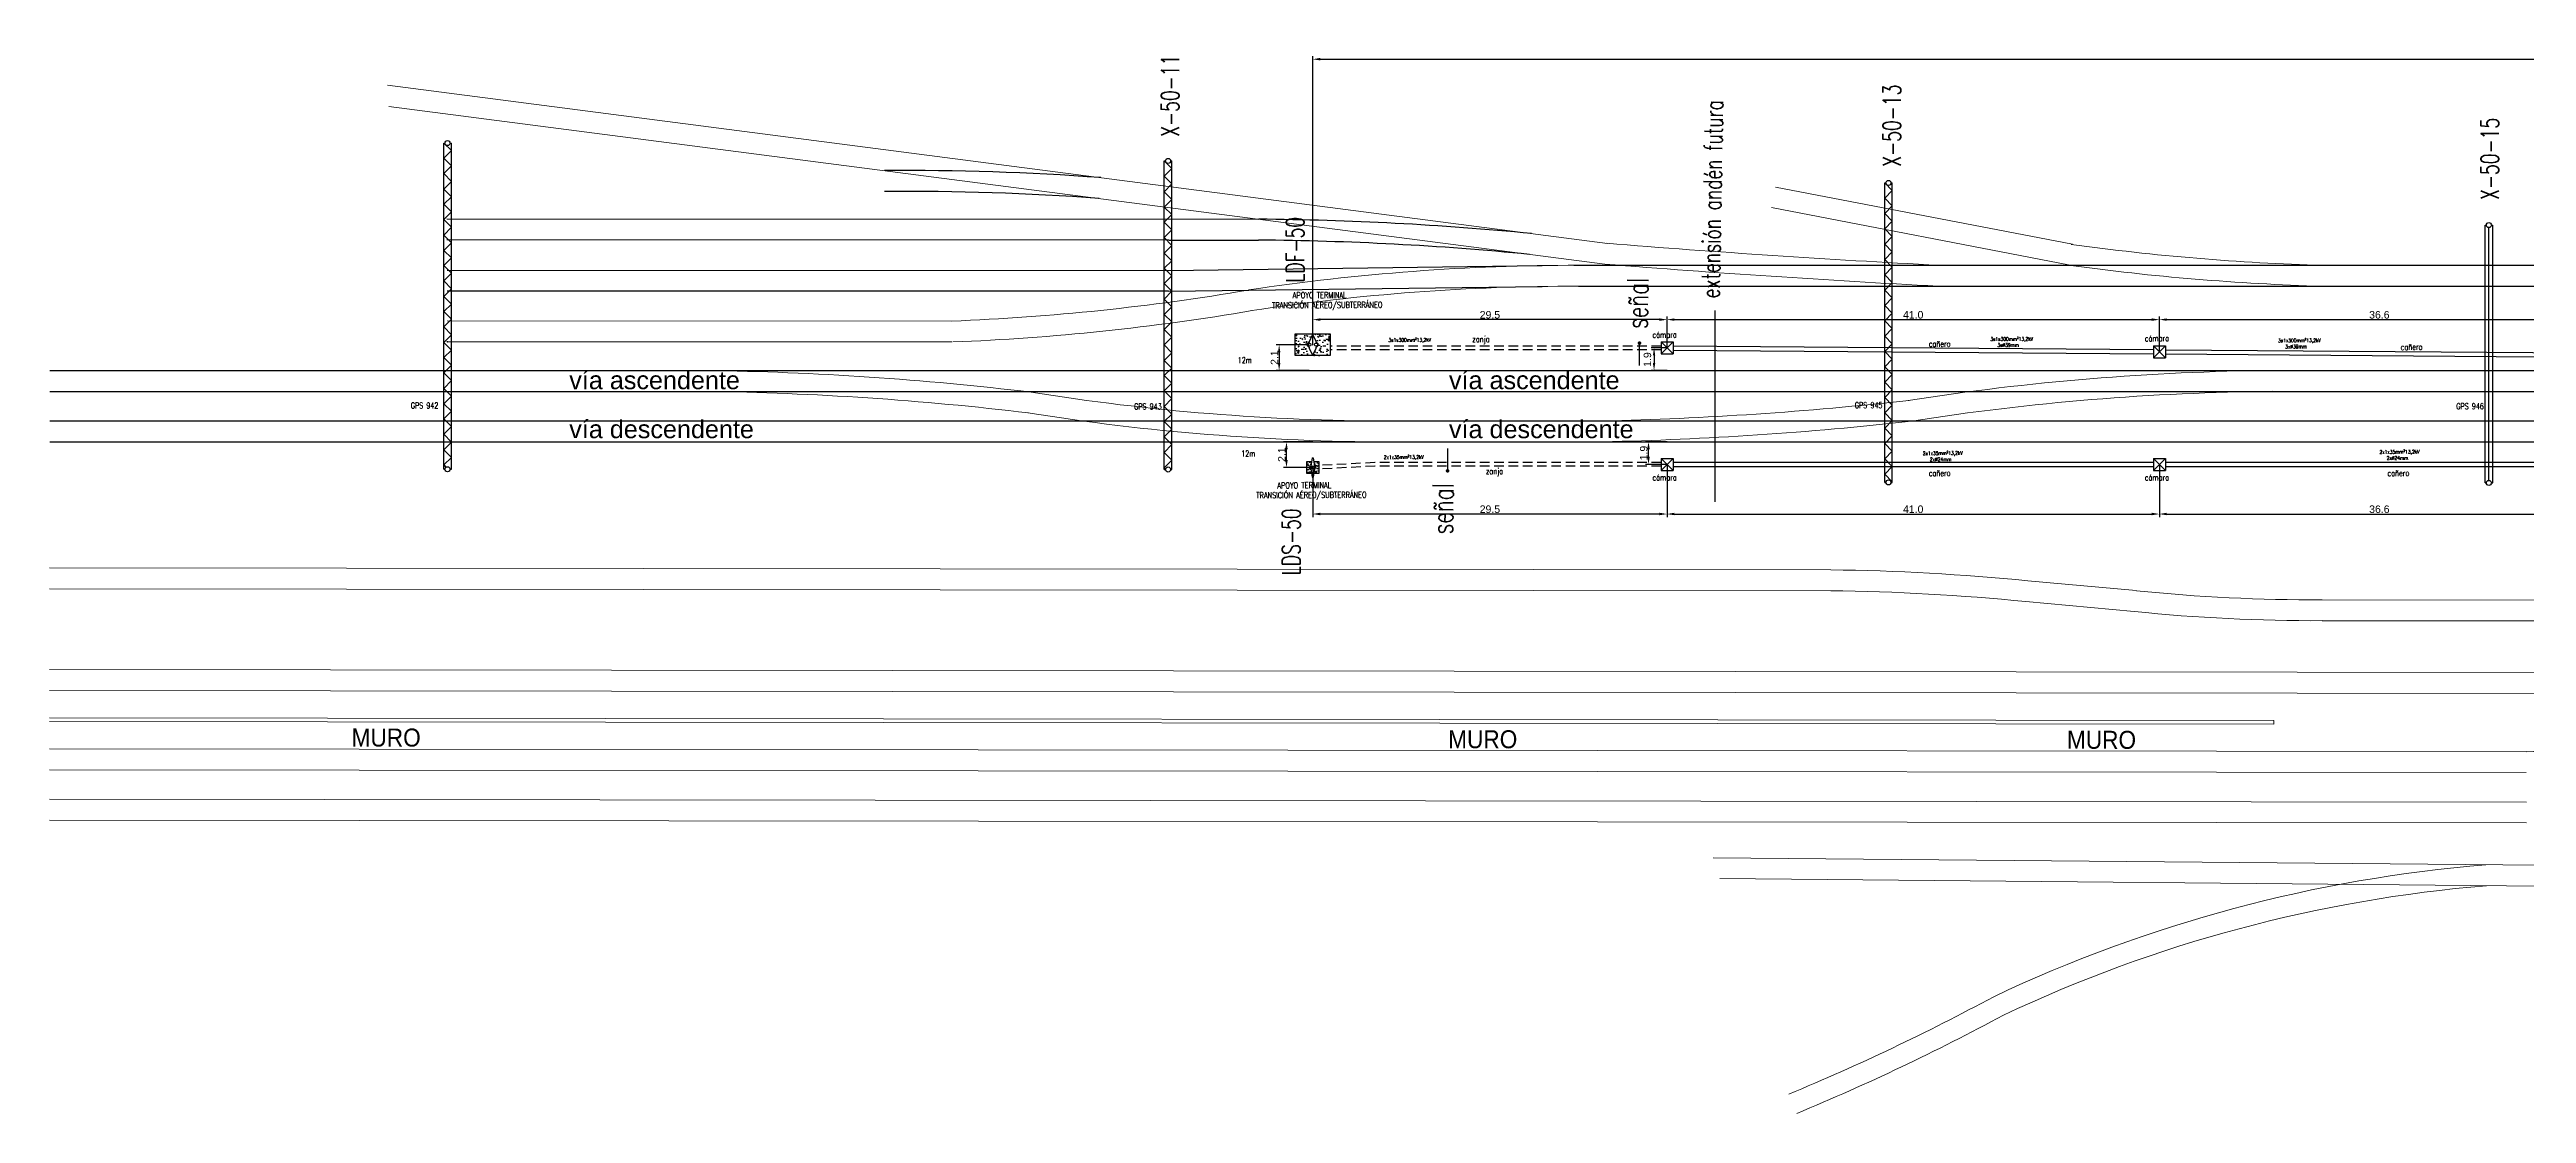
# Model space of a CAD drawing. Header units: millimetres. Extents: x 2709 to 3212, y 2404 to 2508.
# Drawn here: x 2709.2 to 2915.5, y 2403.8 to 2492.4 of the extents above; entities that cross this region are included whole.
import ezdxf

# ---------------------------------------------------------------- set-up
doc = ezdxf.new("R2010")
doc.units = ezdxf.units.MM
doc.linetypes.add('HIDDEN2', pattern=[4.7625, 3.175, -1.5875])
doc.layers.add('01 Textos', color=7, linetype='Continuous', lineweight=15)
doc.layers.add('04 Vias', color=13, linetype='Continuous', lineweight=5)
for name, color, linetype in [('LINEA_02', 8, 'Continuous'), ('TEXT-02', 7, 'Continuous'), ('Textos catenaria', 7, 'Continuous')]:
    doc.layers.add(name, color=color, linetype=linetype)
doc.styles.add('ROMANS', font='arial.ttf', dxfattribs={"width": 0.7})
doc.styles.add('SANS', font='sanss___.ttf')
doc.styles.add('SIMPLEX', font='simplex.shx', dxfattribs={"width": 0.75})
doc.dimstyles.new('COTA-100', dxfattribs={"dimscale": 2.5, "dimtxt": 0.25, "dimasz": 0.25, "dimexe": 0.1, "dimexo": 0, "dimgap": 0.03, "dimtad": 1, "dimdec": 1, "dimzin": 0, "dimdsep": 46, "dimtxsty": 'SANS', "dimcen": 0.1, "dimclrd": 256, "dimclre": 256, "dimclrt": 256, "dimazin": 0, "dimtm": 1e-09, "dimtfac": 0.714286, "dimtdec": 1, "dimtmove": 2, "dimatfit": 2, "dimfxl": 0, "dimtolj": 1, "dimtzin": 0, "dimarcsym": 0})
pattern_1 = [(50, (-2624.04677, -773.78864), (0.45546167, -0.039847714), [0.047625, -0.523875]), (355, (-2624.04677, -773.78864), (-0.088107065, 0.47764161), [0.0381, -0.4191]), (100.451, (-2624.0088, -773.79196), (0.367356254, 0.43779172), [0.040475, -0.445225]), (46.1842, (-2624.04677, -773.66164), (0.6776976, -0.10510582), [0.0714375, -0.7858125]), (96.6356, (-2623.9903, -773.6704), (0.59351059, 0.61856389), [0.0607125, -0.6678375]), (351.184, (-2624.0468, -773.66164), (0.59351151, 0.6185628), [0.05715, -0.62865]), (21, (-2623.98327, -773.6934), (0.3790372, -0.255663796), [0.047625, -0.523875]), (326, (-2623.98327, -773.6934), (0.15450507, 0.460469915), [0.0381, -0.4191]), (71.4514, (-2623.9517, -773.7147), (0.53354123, 0.204807144), [0.040475, -0.445225]), (37.5, (-2624.04677, -773.78864), (0.007721508, 0.211387597), [0, -0.41402, 0, -0.42545, 0, -0.4206875]), (7.5, (-2624.04677, -773.78864), (0.167049156, 0.250451437), [0, -0.24257, 0, -0.404495, 0, -0.1603375]), (327.5, (-2624.18837, -773.78864), (0.338976488, -0.01432186), [0, -0.15875, 0, -0.4953, 0, -0.657225]), (317.5, (-2624.25187, -773.78864), (0.370322953, 0.063566228), [0, -0.206375, 0, -0.32893, 0, -0.466725])]

# ---------------------------------------------------------------- blocks, each defined once
blk = doc.blocks.new('estructura terminal o retención para LDS')
h = blk.add_hatch()
h.set_pattern_fill('AR-CONC', color=8, scale=0.0025, style=0)
h.set_pattern_definition(pattern_1)
h.paths.add_polyline_path([(-0.5, -0.5), (-0.09, -0.5), (-0.14, -0.11, -0.352658), (-0.14, 0.11), (-0.09, 0.5), (-0.5, 0.5)])
h = blk.add_hatch()
h.set_pattern_fill('AR-CONC', color=8, scale=0.0025, style=0)
h.set_pattern_definition(pattern_1)
h.paths.add_polyline_path([(0.14, -0.11), (0.09, -0.5), (0.5, -0.5), (0.5, 0.5), (0.09, 0.5), (0.14, 0.11, -0.352658)])
at = {"color": 6}
for p, q in [((-0.05, 0.8), (-0.14, 0.11)), ((-0.05, 0.8), (0.05, 0.8)), ((0.05, 0.8), (0.14, 0.11)), ((-0.14, -0.11), (-0.05, -0.8)), ((-0.05, -0.8), (0.05, -0.8)), ((0.14, -0.11), (0.05, -0.8))]:
    blk.add_line(p, q, dxfattribs=at)
for points in [[(-0.09, -0.5), (-0.5, -0.5), (-0.5, 0.5), (-0.09, 0.5)], [(0.09, 0.5), (0.5, 0.5), (0.5, -0.5), (0.09, -0.5)]]:
    blk.add_lwpolyline(points)
blk.add_circle((0, 0), 0.13, dxfattribs=at)
for start, end in [(141.1488, 218.8512), (321.1488, 38.8512)]:
    blk.add_arc((0, 0), 0.18, start, end, dxfattribs=at)
blk = doc.blocks.new('estructura tipo A con base')
h = blk.add_hatch()
h.set_pattern_fill('AR-CONC', color=8, scale=0.005, style=0)
h.set_pattern_definition([(50, (-2627.5983, -783.80706), (0.91092334, -0.07969543), [0.09525, -1.04775]), (355, (-2627.5983, -783.8071), (-0.17621413, 0.9552832), [0.0762, -0.8382]), (100.451, (-2627.5224, -783.8137), (0.7347125, 0.87558344), [0.08095, -0.89045]), (46.1842, (-2627.5983, -783.5531), (1.3553952, -0.21021164), [0.142875, -1.571625]), (96.6356, (-2627.4854, -783.5706), (1.1870212, 1.2371278), [0.121425, -1.335675]), (351.184, (-2627.5983, -783.553), (1.187023, 1.2371256), [0.1143, -1.2573]), (21, (-2627.4713, -783.61656), (0.7580744, -0.5113276), [0.09525, -1.04775]), (326, (-2627.4713, -783.6166), (0.30901014, 0.92093983), [0.0762, -0.8382]), (71.4514, (-2627.4081, -783.6592), (1.06708245, 0.4096143), [0.08095, -0.89045]), (37.5, (-2627.5983, -783.80706), (0.015443016, 0.422775194), [0, -0.82804, 0, -0.8509, 0, -0.841375]), (7.5, (-2627.5983, -783.80706), (0.33409831, 0.500902874), [0, -0.48514, 0, -0.80899, 0, -0.320675]), (327.5, (-2627.88152, -783.80706), (0.677952976, -0.02864372), [0, -0.3175, 0, -0.9906, 0, -1.31445]), (317.5, (-2628.0085, -783.80706), (0.74064591, 0.12713246), [0, -0.41275, 0, -0.65786, 0, -0.93345])])
h.paths.add_polyline_path([(-1.45, -0.9), (1.45, -0.9), (1.45, 0.9), (-1.45, 0.9)])
h.paths.add_polyline_path([(-0.28, 0.18), (-0.28, 0.25), (-0.05, 0.8), (0.05, 0.8), (0.28, 0.28), (0.28, 0.18, -1), (0.28, -0.18), (0.28, -0.28), (0.05, -0.8), (-0.05, -0.8), (-0.28, -0.28), (-0.28, -0.18, -1)], flags=16)
h.paths.add_polyline_path([(-0.15, 0, -1), (-0.41, 0, -1)], flags=0)
h.paths.add_polyline_path([(0, 0, -1), (0, 0, -1)], flags=0)
h.paths.add_polyline_path([(0.41, 0, -1), (0.15, 0, -1)], flags=0)
blk.add_lwpolyline([(1.45, -0.9), (-1.45, -0.9), (-1.45, 0.9), (1.45, 0.9)], close=True)
at = {"color": 6}
blk.add_lwpolyline([(-0.28, -0.28), (-0.05, -0.8), (0.05, -0.8), (0.28, -0.28), (0.28, -0.18, 1), (0.28, 0.18), (0.28, 0.28), (0.05, 0.8), (-0.05, 0.8), (-0.28, 0.25), (-0.28, 0.18, 1), (-0.28, -0.18)], format="xyb", close=True, dxfattribs=at)
for centre, radius in [((-0.28, 0), 0.13), ((0, 0), 0.0021), ((0.28, 0), 0.13)]:
    blk.add_circle(centre, radius, dxfattribs=at)
blk = doc.blocks.new('cámara LDF-LDS')
at = {"color": 6}
for p, q in [((-0.5, 0.5), (0.5, 0.5)), ((-0.5, 0.5), (-0.5, -0.5)), ((-0.5, 0.5), (0.5, -0.5)), ((0.5, 0.5), (-0.5, -0.5)), ((0.5, 0.5), (0.5, -0.5)), ((-0.5, -0.5), (0.5, -0.5))]:
    blk.add_line(p, q, dxfattribs=at)
blk = doc.blocks.new('*D13')
at = {"lineweight": -2, "transparency": 16777216}
for p, q in [((2843.88, 2467.59), (2843.88, 2470.2)), ((2844.5, 2469.95), (2884.25, 2469.95)), ((2884.88, 2467.28), (2884.88, 2470.2))]:
    blk.add_line(p, q, dxfattribs=at)
at = {"transparency": 16777216}
for points in [[(2844.5, 2470.06), (2844.5, 2469.85), (2843.88, 2469.95)], [(2884.25, 2470.06), (2884.25, 2469.85), (2884.88, 2469.95)]]:
    blk.add_solid(points, dxfattribs=at)
at = {"layer": 'Defpoints', "color": 0, "transparency": 16777216}
for p in [(2884.88, 2469.95), (2843.88, 2467.59), (2884.88, 2467.28)]:
    blk.add_point(p, dxfattribs=at)
at = {"transparency": 16777216, "insert": (2864.38, 2470.35), "char_height": 0.625, "attachment_point": 5, "style": 'SANS'}
blk.add_mtext('\\A1;41.0', dxfattribs=at)
blk = doc.blocks.new('*D14')
at = {"lineweight": -2, "transparency": 16777216}
for p, q in [((2843.88, 2467.59), (2842.55, 2467.59)), ((2843.88, 2465.72), (2842.55, 2465.72)), ((2842.8, 2466.97), (2842.8, 2466.34))]:
    blk.add_line(p, q, dxfattribs=at)
at = {"transparency": 16777216}
for points in [[(2842.7, 2466.97), (2842.9, 2466.97), (2842.8, 2467.59)], [(2842.7, 2466.34), (2842.9, 2466.34), (2842.8, 2465.72)]]:
    blk.add_solid(points, dxfattribs=at)
at = {"layer": 'Defpoints', "color": 0, "transparency": 16777216}
for p in [(2843.88, 2467.59), (2842.8, 2465.72), (2843.88, 2465.72)]:
    blk.add_point(p, dxfattribs=at)
at = {"transparency": 16777216, "insert": (2842.25, 2466.63), "char_height": 0.625, "attachment_point": 5, "rotation": 90, "style": 'SANS'}
blk.add_mtext('\\A1;1.9', dxfattribs=at)
blk = doc.blocks.new('*D15')
at = {"lineweight": -2, "transparency": 16777216}
for p, q in [((2814.37, 2467.86), (2814.37, 2470.2)), ((2843.25, 2469.95), (2815, 2469.95)), ((2843.88, 2467.59), (2843.88, 2470.2))]:
    blk.add_line(p, q, dxfattribs=at)
at = {"transparency": 16777216}
for points in [[(2815, 2470.06), (2815, 2469.85), (2814.37, 2469.95)], [(2843.25, 2470.06), (2843.25, 2469.85), (2843.88, 2469.95)]]:
    blk.add_solid(points, dxfattribs=at)
at = {"layer": 'Defpoints', "color": 0, "transparency": 16777216}
for p in [(2814.37, 2469.95), (2814.37, 2467.86), (2843.88, 2467.59)]:
    blk.add_point(p, dxfattribs=at)
at = {"transparency": 16777216, "insert": (2829.13, 2470.35), "char_height": 0.625, "attachment_point": 5, "style": 'SANS'}
blk.add_mtext('\\A1;29.5', dxfattribs=at)
blk = doc.blocks.new('*D16')
at = {"lineweight": -2, "transparency": 16777216}
for p, q in [((2884.88, 2467.28), (2884.88, 2470.2)), ((2885.5, 2469.95), (2920.9, 2469.95)), ((2921.52, 2467), (2921.52, 2470.2))]:
    blk.add_line(p, q, dxfattribs=at)
at = {"transparency": 16777216}
for points in [[(2885.5, 2470.06), (2885.5, 2469.85), (2884.88, 2469.95)], [(2920.9, 2470.06), (2920.9, 2469.85), (2921.52, 2469.95)]]:
    blk.add_solid(points, dxfattribs=at)
at = {"layer": 'Defpoints', "color": 0, "transparency": 16777216}
for p in [(2921.52, 2469.95), (2884.88, 2467.28), (2921.52, 2467)]:
    blk.add_point(p, dxfattribs=at)
at = {"transparency": 16777216, "insert": (2903.2, 2470.35), "char_height": 0.625, "attachment_point": 5, "style": 'SANS'}
blk.add_mtext('\\A1;36.6', dxfattribs=at)
blk = doc.blocks.new('*D23')
at = {"lineweight": -2, "transparency": 16777216}
for p, q in [((2843.88, 2457.9), (2843.88, 2453.51)), ((2884.88, 2457.9), (2884.88, 2453.51)), ((2844.5, 2453.76), (2884.25, 2453.76))]:
    blk.add_line(p, q, dxfattribs=at)
at = {"transparency": 16777216}
for points in [[(2844.5, 2453.87), (2844.5, 2453.66), (2843.88, 2453.76)], [(2884.25, 2453.87), (2884.25, 2453.66), (2884.88, 2453.76)]]:
    blk.add_solid(points, dxfattribs=at)
at = {"layer": 'Defpoints', "color": 0, "transparency": 16777216}
for p in [(2843.88, 2457.9), (2884.88, 2457.9), (2884.88, 2453.76)]:
    blk.add_point(p, dxfattribs=at)
at = {"transparency": 16777216, "insert": (2864.38, 2454.16), "char_height": 0.625, "attachment_point": 5, "style": 'SANS'}
blk.add_mtext('\\A1;41.0', dxfattribs=at)
blk = doc.blocks.new('*D24')
at = {"lineweight": -2, "transparency": 16777216}
for p, q in [((2884.88, 2457.9), (2884.88, 2453.51)), ((2921.52, 2457.9), (2921.52, 2453.51)), ((2885.5, 2453.76), (2920.9, 2453.76))]:
    blk.add_line(p, q, dxfattribs=at)
at = {"transparency": 16777216}
for points in [[(2885.5, 2453.87), (2885.5, 2453.66), (2884.88, 2453.76)], [(2920.9, 2453.87), (2920.9, 2453.66), (2921.52, 2453.76)]]:
    blk.add_solid(points, dxfattribs=at)
at = {"layer": 'Defpoints', "color": 0, "transparency": 16777216}
for p in [(2884.88, 2457.9), (2921.52, 2457.9), (2921.52, 2453.76)]:
    blk.add_point(p, dxfattribs=at)
at = {"transparency": 16777216, "insert": (2903.2, 2454.16), "char_height": 0.625, "attachment_point": 5, "style": 'SANS'}
blk.add_mtext('\\A1;36.6', dxfattribs=at)
blk = doc.blocks.new('*D32')
at = {"lineweight": -2, "transparency": 16777216}
for p, q in [((2843.88, 2459.78), (2842.09, 2459.78)), ((2842.34, 2458.53), (2842.34, 2459.15)), ((2843.88, 2457.9), (2842.09, 2457.9))]:
    blk.add_line(p, q, dxfattribs=at)
at = {"transparency": 16777216}
for points in [[(2842.23, 2459.15), (2842.44, 2459.15), (2842.34, 2459.78)], [(2842.23, 2458.53), (2842.44, 2458.53), (2842.34, 2457.9)]]:
    blk.add_solid(points, dxfattribs=at)
at = {"layer": 'Defpoints', "color": 0, "transparency": 16777216}
for p in [(2842.34, 2459.78), (2843.88, 2459.78), (2843.88, 2457.9)]:
    blk.add_point(p, dxfattribs=at)
at = {"transparency": 16777216, "insert": (2841.94, 2458.84), "char_height": 0.625, "attachment_point": 5, "rotation": 90, "style": 'SANS'}
blk.add_mtext('\\A1;1.9', dxfattribs=at)
blk = doc.blocks.new('*D37')
at = {"lineweight": -2, "transparency": 16777216}
for p, q in [((2814.37, 2457.64), (2814.37, 2453.51)), ((2843.88, 2457.9), (2843.88, 2453.51)), ((2843.25, 2453.76), (2815, 2453.76))]:
    blk.add_line(p, q, dxfattribs=at)
at = {"transparency": 16777216}
for points in [[(2815, 2453.87), (2815, 2453.66), (2814.37, 2453.76)], [(2843.25, 2453.87), (2843.25, 2453.66), (2843.88, 2453.76)]]:
    blk.add_solid(points, dxfattribs=at)
at = {"layer": 'Defpoints', "color": 0, "transparency": 16777216}
for p in [(2814.37, 2457.64), (2843.88, 2457.9), (2814.37, 2453.76)]:
    blk.add_point(p, dxfattribs=at)
at = {"transparency": 16777216, "insert": (2829.13, 2454.16), "char_height": 0.625, "attachment_point": 5, "style": 'SANS'}
blk.add_mtext('\\A1;29.5', dxfattribs=at)
blk = doc.blocks.new('*D38')
at = {"lineweight": -2, "transparency": 16777216}
for p, q in [((2814.37, 2467.85), (2814.37, 2491.89)), ((3105.32, 2467.85), (3105.32, 2491.89)), ((2815, 2491.64), (3104.7, 2491.64))]:
    blk.add_line(p, q, dxfattribs=at)
at = {"transparency": 16777216}
for points in [[(2815, 2491.75), (2815, 2491.54), (2814.37, 2491.64)], [(3104.7, 2491.75), (3104.7, 2491.54), (3105.32, 2491.64)]]:
    blk.add_solid(points, dxfattribs=at)
at = {"layer": 'Defpoints', "color": 0, "transparency": 16777216}
for p in [(3105.32, 2491.64), (2814.37, 2467.85), (3105.32, 2467.85)]:
    blk.add_point(p, dxfattribs=at)
at = {"transparency": 16777216, "insert": (2959.85, 2492.04), "char_height": 0.625, "attachment_point": 5, "style": 'SANS'}
blk.add_mtext('\\A1;291.0', dxfattribs=at)
blk = doc.blocks.new('*D49')
at = {"lineweight": -2, "transparency": 16777216}
for p, q in [((2814.09, 2467.86), (2811.33, 2467.86)), ((2811.58, 2467.23), (2811.58, 2466.34)), ((2814.09, 2465.72), (2811.33, 2465.72))]:
    blk.add_line(p, q, dxfattribs=at)
at = {"transparency": 16777216}
for points in [[(2811.47, 2467.23), (2811.68, 2467.23), (2811.58, 2467.86)], [(2811.47, 2466.34), (2811.68, 2466.34), (2811.58, 2465.72)]]:
    blk.add_solid(points, dxfattribs=at)
at = {"layer": 'Defpoints', "color": 0, "transparency": 16777216}
for p in [(2814.09, 2467.86), (2811.58, 2465.72), (2814.09, 2465.72)]:
    blk.add_point(p, dxfattribs=at)
at = {"transparency": 16777216, "insert": (2811.19, 2466.79), "char_height": 0.625, "attachment_point": 5, "rotation": 90, "style": 'SANS'}
blk.add_mtext('\\A1;2.1', dxfattribs=at)
blk = doc.blocks.new('*D50')
at = {"lineweight": -2, "transparency": 16777216}
for p, q in [((2814.37, 2459.78), (2811.94, 2459.78)), ((2812.19, 2458.26), (2812.19, 2459.15)), ((2814.37, 2457.64), (2811.94, 2457.64))]:
    blk.add_line(p, q, dxfattribs=at)
at = {"transparency": 16777216}
for points in [[(2812.08, 2459.15), (2812.29, 2459.15), (2812.19, 2459.78)], [(2812.08, 2458.26), (2812.29, 2458.26), (2812.19, 2457.64)]]:
    blk.add_solid(points, dxfattribs=at)
at = {"layer": 'Defpoints', "color": 0, "transparency": 16777216}
for p in [(2812.19, 2459.78), (2814.37, 2459.78), (2814.37, 2457.64)]:
    blk.add_point(p, dxfattribs=at)
at = {"transparency": 16777216, "insert": (2811.8, 2458.71), "char_height": 0.625, "attachment_point": 5, "rotation": 90, "style": 'SANS'}
blk.add_mtext('\\A1;2.1', dxfattribs=at)

msp = doc.modelspace()

# ---------------------------------------------------------------- linework, layer by layer
at = {"color": 4}
for p, q in [((2742.01, 2457.49), (2742.01, 2484.66)), ((2742.01, 2484.66), (2742.11, 2484.66)), ((2742.01, 2484.66), (2742.64, 2484.03)), ((2742.01, 2483.39), (2742.64, 2484.03)), ((2742.53, 2484.66), (2742.64, 2484.66)), ((2742.64, 2457.49), (2742.64, 2484.66)), ((2742.01, 2483.39), (2742.64, 2482.75)), ((2742.01, 2482.11), (2742.64, 2482.75)), ((2742.01, 2482.11), (2742.64, 2481.47)), ((2742.01, 2480.83), (2742.64, 2481.47)), ((2802.01, 2457.47), (2802.01, 2483.17)), ((2802.01, 2483.17), (2802.12, 2483.17)), ((2802.01, 2483.17), (2802.64, 2482.53)), ((2802.01, 2481.89), (2802.64, 2482.53)), ((2802.01, 2481.89), (2802.64, 2481.25)), ((2802.54, 2483.17), (2802.64, 2483.17)), ((2802.64, 2457.47), (2802.64, 2483.17)), ((2742.01, 2480.83), (2742.64, 2480.19)), ((2742.01, 2479.56), (2742.64, 2480.19)), ((2742.01, 2479.56), (2742.64, 2478.92)), ((2802.01, 2480.61), (2802.64, 2481.25)), ((2802.01, 2480.61), (2802.64, 2479.97)), ((2802.01, 2479.33), (2802.64, 2479.97)), ((2862.01, 2456.4), (2862.01, 2481.34)), ((2862.01, 2481.34), (2862.11, 2481.34)), ((2862.01, 2481.34), (2862.64, 2480.7)), ((2862.01, 2480.07), (2862.64, 2480.7)), ((2862.01, 2480.07), (2862.64, 2479.43)), ((2862.01, 2478.79), (2862.64, 2479.43)), ((2862.53, 2481.34), (2862.64, 2481.34)), ((2862.64, 2456.4), (2862.64, 2481.34)), ((2742.01, 2478.28), (2742.64, 2478.92)), ((2742.01, 2478.28), (2742.64, 2477.64)), ((2742.01, 2477), (2742.64, 2477.64)), ((2802.01, 2479.33), (2802.64, 2478.7)), ((2802.01, 2478.06), (2802.64, 2478.7)), ((2802.01, 2478.06), (2802.64, 2477.42)), ((2802.01, 2476.78), (2802.64, 2477.42)), ((2862.01, 2478.79), (2862.64, 2478.15)), ((2862.01, 2477.51), (2862.64, 2478.15)), ((2862.01, 2477.51), (2862.64, 2476.87)), ((2912.01, 2456.35), (2912.01, 2477.83)), ((2912.01, 2477.83), (2912.11, 2477.83)), ((2912.32, 2456.56), (2912.32, 2477.62)), ((2912.53, 2477.83), (2912.64, 2477.83)), ((2912.64, 2456.35), (2912.64, 2477.83)), ((2742.01, 2477), (2742.64, 2476.36)), ((2742.01, 2475.72), (2742.64, 2476.36)), ((2742.01, 2475.72), (2742.64, 2475.09)), ((2802.01, 2476.78), (2802.64, 2476.14)), ((2802.01, 2475.5), (2802.64, 2476.14)), ((2802.01, 2475.5), (2802.64, 2474.86)), ((2862.01, 2476.23), (2862.64, 2476.87)), ((2862.01, 2476.23), (2862.64, 2475.6)), ((2862.01, 2474.96), (2862.64, 2475.6)), ((2742.01, 2474.45), (2742.64, 2475.09)), ((2742.01, 2474.45), (2742.64, 2473.81)), ((2742.01, 2473.17), (2742.64, 2473.81)), ((2802.01, 2474.23), (2802.64, 2474.86)), ((2802.01, 2474.23), (2802.64, 2473.59)), ((2802.01, 2472.95), (2802.64, 2473.59)), ((2862.01, 2474.96), (2862.64, 2474.32)), ((2862.01, 2473.68), (2862.64, 2474.32)), ((2862.01, 2473.68), (2862.64, 2473.04)), ((2742.01, 2473.17), (2742.64, 2472.53)), ((2742.01, 2471.89), (2742.64, 2472.53)), ((2742.01, 2471.89), (2742.64, 2471.25)), ((2742.01, 2470.62), (2742.64, 2471.25)), ((2802.01, 2472.95), (2802.64, 2472.31)), ((2802.01, 2471.67), (2802.64, 2472.31)), ((2802.01, 2471.67), (2802.64, 2471.03)), ((2862.01, 2472.4), (2862.64, 2473.04)), ((2862.01, 2472.4), (2862.64, 2471.76)), ((2862.01, 2471.13), (2862.64, 2471.76)), ((2742.01, 2470.62), (2742.64, 2469.98)), ((2742.01, 2469.34), (2742.64, 2469.98)), ((2742.01, 2469.34), (2742.64, 2468.7)), ((2802.01, 2470.39), (2802.64, 2471.03)), ((2802.01, 2470.39), (2802.64, 2469.76)), ((2802.01, 2469.12), (2802.64, 2469.76)), ((2802.01, 2469.12), (2802.64, 2468.48)), ((2862.01, 2471.13), (2862.64, 2470.49)), ((2862.01, 2469.85), (2862.64, 2470.49)), ((2862.01, 2469.85), (2862.64, 2469.21)), ((2862.01, 2468.57), (2862.64, 2469.21)), ((2742.01, 2468.06), (2742.64, 2468.7)), ((2742.01, 2468.06), (2742.64, 2467.42)), ((2742.01, 2466.79), (2742.64, 2467.42)), ((2802.01, 2467.84), (2802.64, 2468.48)), ((2802.01, 2467.84), (2802.64, 2467.2)), ((2802.01, 2466.56), (2802.64, 2467.2)), ((2862.01, 2468.57), (2862.64, 2467.93)), ((2862.01, 2467.29), (2862.64, 2467.93)), ((2862.01, 2467.29), (2862.64, 2466.66)), ((2742.01, 2466.79), (2742.64, 2466.15)), ((2742.01, 2465.51), (2742.64, 2466.15)), ((2742.01, 2465.51), (2742.64, 2464.87)), ((2802.01, 2466.56), (2802.64, 2465.92)), ((2802.01, 2465.29), (2802.64, 2465.92)), ((2802.01, 2465.29), (2802.64, 2464.65)), ((2862.01, 2466.02), (2862.64, 2466.66)), ((2862.01, 2466.02), (2862.64, 2465.38)), ((2862.01, 2464.74), (2862.64, 2465.38)), ((2742.01, 2464.23), (2742.64, 2464.87)), ((2742.01, 2464.23), (2742.64, 2463.59)), ((2742.01, 2462.95), (2742.64, 2463.59)), ((2742.01, 2462.95), (2742.64, 2462.32)), ((2802.01, 2464.01), (2802.64, 2464.65)), ((2802.01, 2464.01), (2802.64, 2463.37)), ((2802.01, 2462.73), (2802.64, 2463.37)), ((2862.01, 2464.74), (2862.64, 2464.1)), ((2862.01, 2463.46), (2862.64, 2464.1)), ((2862.01, 2463.46), (2862.64, 2462.83)), ((2742.01, 2461.68), (2742.64, 2462.32)), ((2742.01, 2461.68), (2742.64, 2461.04)), ((2742.01, 2460.4), (2742.64, 2461.04)), ((2802.01, 2462.73), (2802.64, 2462.09)), ((2802.01, 2461.46), (2802.64, 2462.09)), ((2802.01, 2461.46), (2802.64, 2460.82)), ((2862.01, 2462.19), (2862.64, 2462.83)), ((2862.01, 2462.19), (2862.64, 2461.55)), ((2862.01, 2460.91), (2862.64, 2461.55)), ((2862.01, 2460.91), (2862.64, 2460.27)), ((2742.01, 2460.4), (2742.64, 2459.76)), ((2742.01, 2459.12), (2742.64, 2459.76)), ((2742.01, 2459.12), (2742.64, 2458.48)), ((2802.01, 2460.18), (2802.64, 2460.82)), ((2802.01, 2460.18), (2802.64, 2459.54)), ((2802.01, 2458.9), (2802.64, 2459.54)), ((2802.01, 2458.9), (2802.64, 2458.26)), ((2862.01, 2459.63), (2862.64, 2460.27)), ((2862.01, 2459.63), (2862.64, 2458.99)), ((2862.01, 2458.36), (2862.64, 2458.99)), ((2742.01, 2457.85), (2742.64, 2458.48)), ((2742.01, 2457.85), (2742.19, 2457.66)), ((2742.01, 2457.49), (2742.11, 2457.49)), ((2742.53, 2457.49), (2742.64, 2457.49)), ((2802.01, 2457.62), (2802.64, 2458.26)), ((2802.01, 2457.62), (2802.12, 2457.51)), ((2802.01, 2457.47), (2802.12, 2457.47)), ((2802.54, 2457.47), (2802.64, 2457.47)), ((2862.01, 2458.36), (2862.64, 2457.72)), ((2862.01, 2457.08), (2862.64, 2457.72)), ((2862.01, 2457.08), (2862.64, 2456.44)), ((2862.01, 2456.4), (2862.11, 2456.4)), ((2862.53, 2456.4), (2862.64, 2456.4)), ((2912.01, 2456.35), (2912.11, 2456.35)), ((2912.53, 2456.35), (2912.64, 2456.35))]:
    msp.add_line(p, q, dxfattribs=at)
at = {"color": 8}
for p, q in [((2742.26, 2478.34), (2809.87, 2478.31)), ((2802.38, 2476.58), (2742.27, 2476.6)), ((2802.38, 2476.58), (2809.86, 2476.57)), ((2742.28, 2474.07), (2802.37, 2474.05)), ((2802.37, 2474.05), (2833.47, 2474.45)), ((2836.11, 2474.48), (3062.52, 2474.48)), ((2802.37, 2472.31), (2742.29, 2472.33)), ((2802.4, 2472.31), (2833.49, 2472.71)), ((2836.5, 2472.74), (3062.52, 2472.74)), ((2709.19, 2465.72), (3211.55, 2465.72)), ((2709.19, 2463.98), (3211.55, 2463.98)), ((2709.19, 2461.52), (3211.55, 2461.52)), ((2709.19, 2459.78), (3211.55, 2459.78))]:
    msp.add_line(p, q, dxfattribs=at)
at = {"color": 1}
msp.add_line((2847.88, 2454.78), (2847.88, 2470.71), dxfattribs=at)
at = {"color": 5, "linetype": 'HIDDEN2', "ltscale": 0.25}
for p, q in [((2843.38, 2467.74), (2815.82, 2467.74)), ((2843.38, 2467.44), (2815.82, 2467.44)), ((2819.55, 2458.05), (2814.87, 2457.81)), ((2819.56, 2457.75), (2814.87, 2457.51)), ((2843.38, 2458.05), (2819.55, 2458.05)), ((2843.38, 2457.75), (2819.56, 2457.75))]:
    msp.add_line(p, q, dxfattribs=at)
for p, q in [((2841.58, 2466.13), (2841.58, 2468)), ((2825.61, 2459.23), (2825.6, 2457.36))]:
    msp.add_line(p, q)
at = {"const_width": 0.15}
for points in [[(2841.53, 2467.95, 1), (2841.64, 2468.05, 1)], [(2825.55, 2457.31, 1), (2825.66, 2457.41, 1)]]:
    msp.add_lwpolyline(points, format="xyb", close=True, dxfattribs=at)
at = {"color": 4}
for centre in [(2742.32, 2484.66), (2802.33, 2483.17), (2862.32, 2481.34), (2912.32, 2477.83), (2742.32, 2457.49), (2802.33, 2457.47), (2862.32, 2456.4), (2912.32, 2456.35)]:
    msp.add_circle(centre, 0.21, dxfattribs=at)
msp.add_circle((2742.32, 2468.11), 0.0266)
at = {"color": 8}
for centre, radius, start, end in [((2780.61, 2262.27), 220.1, 85.8014, 90.4952), ((2780.61, 2262.27), 218.36, 85.8014, 90.4952), ((2807.93, 2224.29), 254.03, 84.4262, 89.5613), ((2807.93, 2224.29), 252.29, 84.4262, 89.5613)]:
    msp.add_arc(centre, radius, start, end, dxfattribs=at)
at = {"layer": '04 Vias', "color": 8}
for p, q in [((2838.92, 2476.3), (2737.31, 2489.48)), ((2838.7, 2474.57), (2737.43, 2487.71)), ((2877.64, 2476.24), (2852.9, 2480.99)), ((2877.31, 2474.53), (2852.57, 2479.28)), ((2742.3, 2469.85), (2784.33, 2469.83)), ((2784.33, 2468.09), (2742.3, 2468.11)), ((2857.53, 2449.11), (2709.18, 2449.28)), ((2857.53, 2447.37), (2709.18, 2447.54)), ((2873.77, 2446.47), (2882.79, 2445.65)), ((2873.93, 2448.2), (2882.95, 2447.38)), ((3060.22, 2446.44), (2898.43, 2446.62)), ((3059.89, 2444.7), (2898.43, 2444.88)), ((2970.43, 2440.5), (2709.18, 2440.8)), ((2970.43, 2438.76), (2709.18, 2439.06)), ((2709.18, 2434.2), (2915.42, 2433.97)), ((2709.18, 2432.46), (2915.42, 2432.23)), ((2709.18, 2430), (2915.45, 2429.77)), ((2709.18, 2428.26), (2915.45, 2428.03)), ((2847.73, 2425.14), (2981.62, 2423.91)), ((2848.28, 2423.4), (2981.68, 2422.16))]:
    msp.add_line(p, q, dxfattribs=at)
at = {"layer": '04 Vias', "color": 3}
for p, q in [((2709.18, 2436.78), (2894.42, 2436.57)), ((2709.18, 2436.48), (2894.42, 2436.27)), ((2894.42, 2436.57), (2894.42, 2436.27))]:
    msp.add_line(p, q, dxfattribs=at)
at = {"layer": '04 Vias', "color": 8}
for centre, radius, start, end in [((2918.94, 3477.98), 1004.87, 265.42733, 267.01117), ((2904.09, 2667.96), 193.57, 262.1184, 268.3496), ((2836.31, 2292.52), 181.96, 89.9386, 98.6216), ((2918.94, 3477.98), 1006.61, 265.42733, 267.01117), ((2904.09, 2667.96), 195.31, 262.1184, 268.3496), ((2776.99, 2659.19), 189.5, 272.2192, 279.7334), ((2836.31, 2292.52), 180.22, 89.9386, 98.6216), ((2776.99, 2659.19), 191.24, 272.2192, 279.7334), ((2760.35, 2209.37), 256.37, 83.1526, 89.2047), ((2896.26, 2256.65), 209.08, 90.5348, 98.8845), ((2760.35, 2209.37), 254.63, 83.1526, 89.2047), ((2821.09, 2652.62), 191.11, 260.9166, 269.8923), ((2831.91, 2751.57), 290.13, 271.3029, 276.3592), ((2896.26, 2256.65), 207.34, 90.5348, 98.8845), ((2821.09, 2652.62), 192.85, 260.9166, 269.8923), ((2831.91, 2751.57), 291.87, 271.3029, 276.3592), ((2855.47, 2263.33), 185.79, 84.2947, 89.3635), ((2855.47, 2263.33), 184.05, 84.2947, 89.3635), ((2897.64, 2589.33), 142.71, 264.0984, 270.3205), ((2897.64, 2589.33), 144.45, 264.0984, 270.3205), ((2912.42, 2587.47), 153.54, 271.118, 278.6502), ((2921.71, 2306.6), 118.34, 94.6736, 115.3289), ((2921.72, 2306.56), 116.64, 94.7131, 115.2913), ((2782.63, 2577.57), 186.34, 292.5237, 298.3398), ((2782.63, 2577.57), 188.08, 292.5237, 298.3398)]:
    msp.add_arc(centre, radius, start, end, dxfattribs=at)
at = {"layer": 'LINEA_02', "color": 11}
for p, q in [((2844.38, 2467.76), (2884.38, 2467.46)), ((2844.38, 2467.41), (2884.38, 2467.11)), ((2885.38, 2467.45), (2921.02, 2467.18)), ((2885.38, 2467.1), (2921.02, 2466.83)), ((2844.38, 2458.08), (2884.38, 2458.08)), ((2844.38, 2457.73), (2884.38, 2457.73)), ((2885.38, 2458.08), (2921.02, 2458.08)), ((2885.38, 2457.73), (2921.02, 2457.73))]:
    msp.add_line(p, q, dxfattribs=at)

# ---------------------------------------------------------------- block references
at = {"rotation": 359.9999999999984}
for name, p in [('estructura tipo A con base', (2814.37, 2467.86)), ('cámara LDF-LDS', (2843.88, 2467.59)), ('cámara LDF-LDS', (2884.88, 2467.28)), ('estructura terminal o retención para LDS', (2814.37, 2457.64)), ('cámara LDF-LDS', (2843.88, 2457.9)), ('cámara LDF-LDS', (2884.88, 2457.9))]:
    msp.add_blockref(name, p, dxfattribs=at)

# ---------------------------------------------------------------- texts
at = {"layer": '01 Textos', "style": 'ROMANS', "width": 0.9}
for p in [(2734.33, 2434.4), (2825.65, 2434.26), (2877.18, 2434.21)]:
    msp.add_text('MURO', height=1.5, rotation=359.9352, dxfattribs=at).set_placement(p)
at = {"layer": 'TEXT-02', "color": 7, "style": 'ROMANS'}
for s, p in [('vía ascendente', (2752.46, 2464.16)), ('vía ascendente', (2825.72, 2464.16)), ('vía descendente', (2752.46, 2460.08)), ('vía descendente', (2825.72, 2460.08))]:
    msp.add_text(s, height=1.5, dxfattribs=at).set_placement(p)
at = {"layer": 'Textos catenaria', "style": 'SIMPLEX'}
for s, height, rotation, width, p in [('X-50-11', 1.5, 89.9672, 0.7, (2803.25, 2485.18)), ('X-50-13', 1.5, 89.9672, 0.7, (2863.35, 2482.69)), ('X-50-15', 1.5, 89.9672, 0.7, (2913.15, 2479.92)), ('LDF-50', 1.5, 89.9672, 0.7, (2813.66, 2473.02)), ('señal', 1.75, 88.9612, 0.7, (2842.25, 2469.17)), ('TRANSICIÓN AÉREO/SUBTERRÁNEO', 0.5, 0.3193, 0.8, (2810.99, 2470.89)), ('APOYO TERMINAL', 0.5, 0.3193, 0.8, (2812.71, 2471.73)), ('3x1x300mm²13,2kV', 0.3, 0.3193, 0.8, (2820.68, 2468.1)), ('zanja', 0.5, 0.3193, 0.8, (2827.67, 2468.08)), ('cámara', 0.5, 0.3193, 0.8, (2842.67, 2468.44)), ('cañero', 0.5, 0.3193, 0.8, (2865.68, 2467.68)), ('3x1x300mm²13,2kV', 0.3, 0.3193, 0.8, (2870.81, 2468.18)), ('3xØ39mm', 0.3, 0.3193, 0.8, (2871.39, 2467.68)), ('cámara', 0.5, 0.3193, 0.8, (2883.67, 2468.14)), ('3x1x300mm²13,2kV', 0.3, 0.3193, 0.8, (2894.77, 2468.06)), ('3xØ39mm', 0.3, 0.3193, 0.8, (2895.36, 2467.55)), ('cañero', 0.5, 0.3193, 0.8, (2904.98, 2467.42)), ('2x1x35mm²13,2kV', 0.3, 0.3193, 0.8, (2865.18, 2458.67)), ('2x1x35mm²13,2kV', 0.3, 0.3193, 0.8, (2903.22, 2458.78)), ('2x1x35mm²13,2kV', 0.3, 0.3193, 0.8, (2820.3, 2458.34)), ('zanja', 0.5, 0.3193, 0.8, (2828.79, 2457.08)), ('cámara', 0.5, 0.3193, 0.8, (2842.67, 2456.55)), ('cañero', 0.5, 0.3193, 0.8, (2865.68, 2456.92)), ('2xØ24mm', 0.3, 0.3193, 0.8, (2865.77, 2458.16)), ('cámara', 0.5, 0.3193, 0.8, (2883.67, 2456.55)), ('2xØ24mm', 0.3, 0.3193, 0.8, (2903.81, 2458.27)), ('cañero', 0.5, 0.3193, 0.8, (2903.88, 2456.92)), ('TRANSICIÓN AÉREO/SUBTERRÁNEO', 0.5, 0.3193, 0.8, (2809.67, 2455.07)), ('APOYO TERMINAL', 0.5, 0.3193, 0.8, (2811.43, 2455.89)), ('señal', 1.75, 88.9612, 0.7, (2826.03, 2452.06)), ('LDS-50', 1.5, 89.9672, 0.7, (2813.34, 2448.65))]:
    msp.add_text(s, height=height, rotation=rotation, dxfattribs=dict(at, width=width)).set_placement(p)
at = {"layer": 'Textos catenaria', "color": 1, "style": 'SIMPLEX', "width": 0.7}
msp.add_text('extensión andén futura', height=1.5, rotation=88.9612, dxfattribs=at).set_placement((2848.25, 2471.71))
at = {"layer": 'Textos catenaria', "style": 'SIMPLEX', "width": 0.7}
for s, p in [('12m', (2808.13, 2466.33)), ('GPS 942', (2739.26, 2462.55)), ('GPS 943', (2799.5, 2462.47)), ('GPS 945', (2859.52, 2462.58)), ('GPS 946', (2909.6, 2462.49)), ('12m', (2808.42, 2458.54))]:
    msp.add_text(s, height=0.5, dxfattribs=at).set_placement(p)

# ---------------------------------------------------------------- dimensions: what is measured, and where the dimension line sits
for base, p1, p2, picture, middle in [((3105.3224, 2491.641), (2814.3708, 2467.8544), (3105.3224, 2467.8544), '*D38', (2959.8466, 2492.0379)), ((2814.37, 2469.95), (2843.88, 2467.59), (2814.37, 2467.86), '*D15', (2829.13, 2470.35)), ((2884.88, 2469.95), (2843.88, 2467.59), (2884.88, 2467.28), '*D13', (2864.38, 2470.35)), ((2921.52, 2469.95), (2884.88, 2467.28), (2921.52, 2467), '*D16', (2903.2, 2470.35)), ((2814.37, 2453.76), (2843.88, 2457.9), (2814.37, 2457.64), '*D37', (2829.13, 2454.16)), ((2884.88, 2453.76), (2843.88, 2457.9), (2884.88, 2457.9), '*D23', (2864.38, 2454.16)), ((2921.52, 2453.76), (2884.88, 2457.9), (2921.52, 2457.9), '*D24', (2903.2, 2454.16))]:
    dim = msp.add_linear_dim(base=base, p1=p1, p2=p2, dimstyle='COTA-100')
    dim.commit()
    dim.dimension.update_dxf_attribs({"geometry": picture, "text_midpoint": middle})
for base, p1, p2, picture, middle in [((2811.58, 2465.72), (2814.09, 2467.86), (2814.09, 2465.72), '*D49', (2811.19, 2466.79)), ((2812.19, 2459.78), (2814.37, 2457.64), (2814.37, 2459.78), '*D50', (2811.8, 2458.71)), ((2842.34, 2459.78), (2843.88, 2457.9), (2843.88, 2459.78), '*D32', (2841.94, 2458.84))]:
    dim = msp.add_linear_dim(base=base, p1=p1, p2=p2, angle=90, dimstyle='COTA-100')
    dim.commit()
    dim.dimension.update_dxf_attribs({"geometry": picture, "text_midpoint": middle})
dim = msp.add_linear_dim(base=(2842.8, 2465.72), p1=(2843.88, 2467.59), p2=(2843.88, 2465.72), angle=90, dimstyle='COTA-100')
dim.commit()
dim.dimension.update_dxf_attribs({"geometry": '*D14', "text_midpoint": (2842.25, 2466.63), "dimtype": 160})

doc.saveas('drawing.dxf')
